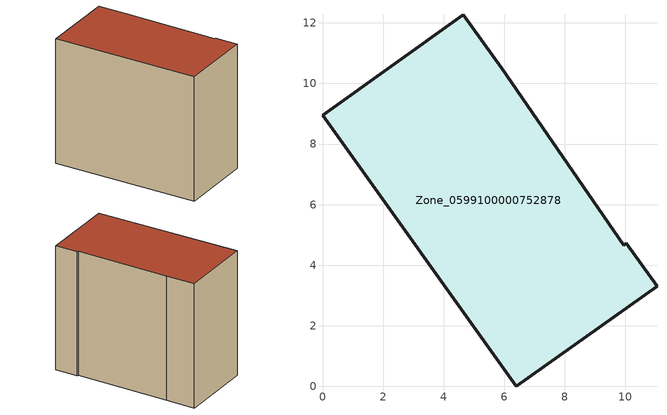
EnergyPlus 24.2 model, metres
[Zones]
Zone_0599100000752878
 floor ground (C_G): 5.91,10.51 9.95,4.67 10.03,4.73 11.04,3.31 6.4,0 0,8.95 4.65,12.28 z0
 wall outside (C_F): 6.4,0 11.04,3.31 10.03,4.73 9.95,4.67 5.91,10.51 4.65,12.28 0,8.95 6.4,0 z0:9.49
 roof outside (C_R): 9.95,4.67 5.91,10.51 4.65,12.28 0,8.95 6.4,0 11.04,3.31 10.03,4.73 z9.49
[BUILDING]
Pand.0599100000752878: North Axis=0; Terrain=City; Loads Convergence Tolerance Value=0.04; Temperature Convergence Tolerance Value=0.4; Solar Distribution=FullExterior; Maximum Number of Warmup Days=25; Minimum Number of Warmup Days=1
[Site:Location]
Rotterdam.The.Hague.AP_ZH_NLD Design_Conditions: Latitude=51.96; Longitude=4.45; Time Zone=1; Elevation=-4.5
[SITE:GROUNDTEMPERATURE:BUILDINGSURFACE]
18, 18, 18, 18, 18, 18, 18, 18, 18, 18, 18, 18
[MATERIAL] Thermal Absorptance=0.9; Solar Absorptance=0.7; Visible Absorptance=0.7
Name | Roughness | Thickness | Conductivity | Density | Specific Heat
G.TC.2006-2014 | MediumSmooth | 0.15 | 0.06 | 540 | 1210
F.TC.2006-2014 | Rough | 0.3 | 0.12 | 1920 | 840
R.TC.2006-2014 | MediumRough | 0.2 | 0.08 | 1500 | 1000
[CONSTRUCTION]
C_G: G.TC.2006-2014
C_F: F.TC.2006-2014
C_R: R.TC.2006-2014
[ZONE]
Zone_0599100000752878: Type=1; Multiplier=1; Ceiling Height=Autocalculate; Volume=Autocalculate; Floor Area=autocalculate; Part of Total Floor Area=Yes
[ZONEINFILTRATION:DESIGNFLOWRATE]
Infil_Zone_0599100000752878: Zone or ZoneList or Space or SpaceList=Zone_0599100000752878; Schedule=AlwaysOn; Design Flow Rate Calculation Method=Flow/Area; Flow Rate per Floor Area=0.0015; Constant Term Coefficient=1; Temperature Term Coefficient=0; Velocity Term Coefficient=0; Velocity Squared Term Coefficient=0
[HVACTEMPLATE:ZONE:IDEALLOADSAIRSYSTEM]
Zone_0599100000752878: Maximum Heating Supply Air Temperature=50; Minimum Cooling Supply Air Temperature=13; Maximum Heating Supply Air Humidity Ratio=0.0156; Minimum Cooling Supply Air Humidity Ratio=0.0077; Heating Limit=NoLimit; Cooling Limit=NoLimit; Dehumidification Control Type=ConstantSensibleHeatRatio; Cooling Sensible Heat Ratio=0.7; Dehumidification Setpoint=60; Humidification Control Type=None; Humidification Setpoint=30; Outdoor Air Method=None; Outdoor Air Flow Rate per Person=0.00944; Outdoor Air Flow Rate per Zone Floor Area=0; Outdoor Air Flow Rate per Zone=0; Demand Controlled Ventilation Type=None; Outdoor Air Economizer Type=NoEconomizer; Heat Recovery Type=None; Sensible Heat Recovery Effectiveness=0.7; Latent Heat Recovery Effectiveness=0.65
[ZONECONTROL:THERMOSTAT]
ThermostatControl_Zone_0599100000752878: Zone or ZoneList=Zone_0599100000752878; Control Type Schedule=DualSetpointControlType; Control 1=Thermostat_Zone_0599100000752878; Temperature Difference Between Cutout And Setpoint=0
[THERMOSTATSETPOINT:DUALSETPOINT]
Thermostat_Zone_0599100000752878: Heating Setpoint Temperature Schedule=HeatingSetpoint_Zone_0599100000752878; Cooling Setpoint Temperature Schedule=CoolingSetpoint_Zone_0599100000752878
[SCHEDULE:COMPACT]
HeatingSetpoint_Zone_0599100000752878: Through: 12/31, For: AllDays, Until: 24:00, 21
CoolingSetpoint_Zone_0599100000752878: Through: 12/31, For: AllDays, Until: 24:00, 24
DualSetpointControlType: Through: 12/31, For: AllDays, Until: 24:00, 4
AlwaysOn: Through: 12/31, For: AllDays, Until: 24:00, 1
